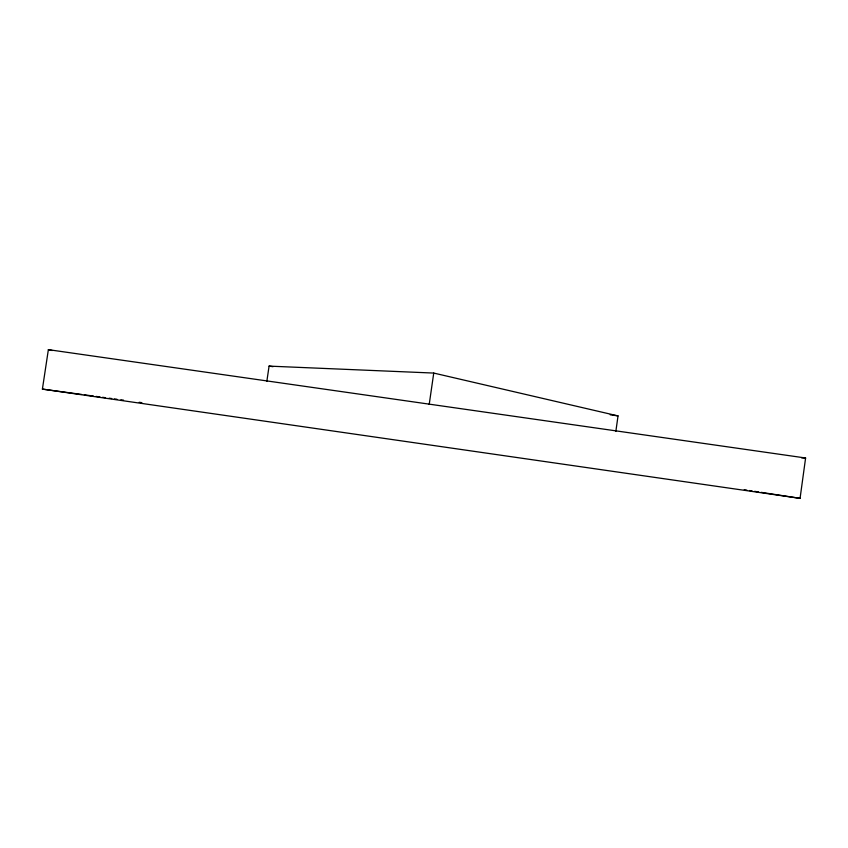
<?xml version="1.0" encoding="UTF-8"?>
<svg xmlns="http://www.w3.org/2000/svg" width="848" height="848" viewBox="0 0 848 848"><rect width="100%" height="100%" fill="white"/><g stroke="black" fill="none" stroke-linecap="round" stroke-linejoin="round"><path stroke-width="1.27" d="M800.067 498.348L805.6 458.005L48.368 349.652L42.4 389.105L800.067 498.348L761.133 492.338M615.86 431.325L618.033 415.902L433.741 373.067L269.081 366.113L266.834 381.367M429.215 404.422L433.741 373.067M801.646 457.888L805.6 458.005M42.4 389.105L81.641 394.447M84.259 394.808L93.418 396.058M96.036 396.408L99.958 396.949M102.576 397.299L105.194 397.659M109.116 398.189L111.735 398.549M114.353 398.91L116.971 399.26M120.893 399.8L123.511 400.15M139.21 402.291L141.817 402.652M269.081 366.113L273.003 366.675M610.189 414.789L618.033 415.902M744.258 489.731L746.855 490.133M749.452 490.526L752.049 490.928M754.646 491.331L758.536 491.935M48.368 349.652L52.237 350.542"/></g></svg>
